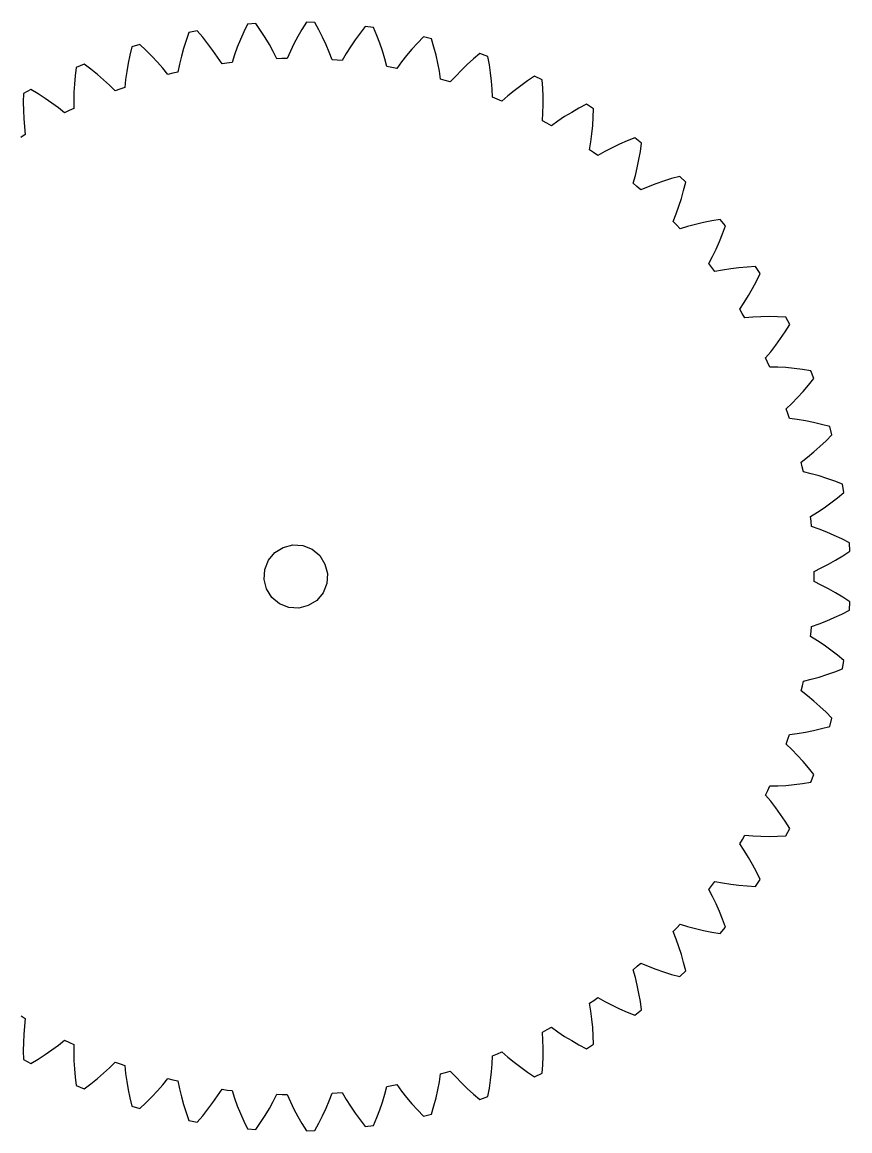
# Model space of a CAD drawing. Header units: metres. Extents: x -46 to 215, y -87 to 87.
# Drawn here: x 84.4 to 214.8, y -87.4 to 87.4 of the extents above; entities that cross this region are included whole.
import ezdxf

# ---------------------------------------------------------------- set-up
doc = ezdxf.new("R2010")
doc.units = ezdxf.units.M

msp = doc.modelspace()

# ---------------------------------------------------------------- linework, layer by layer
for p, q in [((129.146, 87.3602), (128.448, 86.2247)), ((130.472, 87.3249), (129.146, 87.3602)), ((110.642, 85.7377), (110.2, 84.4803)), ((111.946, 85.9835), (110.642, 85.7377)), ((112.816, 84.9735), (111.946, 85.9835)), ((119.277, 85.8388), (118.748, 84.6346)), ((119.851, 87.0421), (119.277, 85.8388)), ((121.173, 87.1479), (119.851, 87.0421)), ((121.931, 86.0512), (121.173, 87.1479)), ((122.645, 84.9465), (121.931, 86.0512)), ((128.448, 86.2247), (127.793, 85.0836)), ((131.109, 86.1539), (130.472, 87.3249)), ((131.702, 84.9796), (131.109, 86.1539)), ((137.607, 85.6337), (136.836, 84.5686)), ((138.422, 86.6886), (137.607, 85.6337)), ((139.737, 86.5125), (138.422, 86.6886)), ((140.246, 85.2804), (139.737, 86.5125)), ((110.2, 84.4803), (109.801, 83.2267)), ((113.643, 83.951), (112.816, 84.9735)), ((114.427, 82.9166), (113.643, 83.951)), ((118.748, 84.6346), (118.264, 83.4305)), ((123.314, 83.8347), (122.645, 84.9465)), ((127.184, 83.9378), (126.622, 82.7879)), ((127.793, 85.0836), (127.184, 83.9378)), ((132.249, 83.8029), (131.702, 84.9796)), ((136.836, 84.5686), (136.108, 83.494)), ((140.71, 84.0498), (140.246, 85.2804)), ((141.13, 82.8216), (140.71, 84.0498)), ((146.652, 84.0724), (145.772, 83.0955)), ((147.575, 85.0347), (146.652, 84.0724)), ((148.864, 84.7198), (147.575, 85.0347)), ((149.238, 83.4407), (148.864, 84.7198)), ((101.318, 82.1645), (101.055, 80.8757)), ((101.624, 83.4619), (101.318, 82.1645)), ((102.894, 83.8448), (101.624, 83.4619)), ((103.866, 82.933), (102.894, 83.8448)), ((104.798, 82.0043), (103.866, 82.933)), ((109.801, 83.2267), (109.448, 81.9779)), ((115.165, 81.8709), (114.427, 82.9166)), ((117.827, 82.2273), (117.438, 81.0261)), ((118.264, 83.4305), (117.827, 82.2273)), ((123.937, 82.7164), (123.314, 83.8347)), ((124.512, 81.5924), (123.937, 82.7164)), ((126.622, 82.7879), (126.107, 81.6349)), ((132.75, 82.6247), (132.249, 83.8029)), ((133.202, 81.4459), (132.75, 82.6247)), ((135.426, 82.4105), (134.792, 81.3186)), ((136.108, 83.494), (135.426, 82.4105)), ((141.502, 81.5968), (141.13, 82.8216)), ((145.772, 83.0955), (144.934, 82.1042)), ((149.569, 82.1676), (149.238, 83.4407)), ((149.856, 80.9018), (149.569, 82.1676)), ((156.5, 82.4173), (155.48, 81.5586)), ((157.748, 81.9673), (156.5, 82.4173)), ((94.1213, 80.7562), (92.8991, 80.2404)), ((95.185, 79.9529), (94.1213, 80.7562)), ((101.055, 80.8757), (100.836, 79.5965)), ((105.687, 81.0591), (104.798, 82.0043)), ((106.533, 80.0978), (105.687, 81.0591)), ((109.141, 80.7351), (108.882, 79.4993)), ((109.448, 81.9779), (109.141, 80.7351)), ((115.856, 80.8144), (115.165, 81.8709)), ((116.623, 80.9207), (115.856, 80.8144)), ((117.438, 81.0261), (116.623, 80.9207)), ((125.286, 81.6167), (124.512, 81.5924)), ((126.107, 81.6349), (125.286, 81.6167)), ((133.973, 81.3879), (133.202, 81.4459)), ((134.792, 81.3186), (133.973, 81.3879)), ((141.827, 80.3767), (141.502, 81.5968)), ((142.588, 80.2369), (141.827, 80.3767)), ((144.141, 81.0993), (143.394, 80.0811)), ((144.934, 82.1042), (144.141, 81.0993)), ((150.096, 79.6444), (149.856, 80.9018)), ((154.501, 80.6807), (153.562, 79.7842)), ((155.48, 81.5586), (154.501, 80.6807)), ((157.984, 80.6555), (157.748, 81.9673)), ((158.178, 79.3545), (157.984, 80.6555)), ((92.7325, 78.9179), (92.6081, 77.6084)), ((92.8991, 80.2404), (92.7325, 78.9179)), ((96.21, 79.1285), (95.185, 79.9529)), ((97.1946, 78.2831), (96.21, 79.1285)), ((100.836, 79.5965), (100.663, 78.328)), ((107.332, 79.1207), (106.533, 80.0978)), ((108.083, 79.3079), (107.332, 79.1207)), ((108.882, 79.4993), (108.083, 79.3079)), ((143.394, 80.0811), (142.588, 80.2369)), ((150.289, 78.3967), (150.096, 79.6444)), ((152.667, 78.8693), (151.816, 77.9361)), ((153.562, 79.7842), (152.667, 78.8693)), ((158.328, 78.0654), (158.178, 79.3545)), ((165.096, 78.8661), (163.991, 78.1206)), ((166.289, 78.286), (165.096, 78.8661)), ((92.6081, 77.6084), (92.5268, 76.3131)), ((98.1375, 77.4171), (97.1946, 78.2831)), ((99.0364, 76.5306), (98.1375, 77.4171)), ((100.537, 77.0718), (99.7628, 76.7965)), ((100.663, 78.328), (100.537, 77.0718)), ((151.031, 78.1769), (150.289, 78.3967)), ((151.816, 77.9361), (151.031, 78.1769)), ((158.434, 76.7896), (158.328, 78.0654)), ((162.923, 77.3519), (161.895, 76.5602)), ((163.991, 78.1206), (162.923, 77.3519)), ((166.385, 76.9565), (166.289, 78.286)), ((166.439, 75.6423), (166.385, 76.9565)), ((84.5659, 76.1097), (84.5409, 74.777)), ((85.7264, 76.7525), (84.5659, 76.1097)), ((86.8695, 76.0669), (85.7264, 76.7525)), ((87.9763, 75.3561), (86.8695, 76.0669)), ((89.0452, 74.6202), (87.9763, 75.3561)), ((92.5268, 76.3131), (92.4895, 75.0335)), ((99.7628, 76.7965), (99.0364, 76.5306)), ((158.493, 75.5284), (158.434, 76.7896)), ((159.207, 75.231), (158.493, 75.5284)), ((159.963, 74.9081), (159.207, 75.231)), ((160.907, 75.7456), (159.963, 74.9081)), ((161.895, 76.5602), (160.907, 75.7456)), ((166.451, 74.3445), (166.439, 75.6423)), ((84.5409, 74.777), (84.5564, 73.4617)), ((84.5564, 73.4617), (84.6133, 72.1652)), ((90.0748, 73.8593), (89.0452, 74.6202)), ((91.0629, 73.0733), (90.0748, 73.8593)), ((91.7569, 73.4149), (91.0629, 73.0733)), ((92.4976, 73.771), (91.7569, 73.4149)), ((92.4895, 75.0335), (92.4976, 73.771)), ((166.421, 73.0647), (166.451, 74.3445)), ((172.088, 73.7975), (170.945, 73.1466)), ((173.266, 74.4214), (172.088, 73.7975)), ((174.39, 73.7177), (173.266, 74.4214)), ((174.344, 72.3855), (174.39, 73.7177)), ((84.6133, 72.1652), (84.7122, 70.8889)), ((166.345, 71.8044), (166.421, 73.0647)), ((167.024, 71.4328), (166.345, 71.8044)), ((168.769, 71.7637), (167.741, 71.0314)), ((169.838, 72.4687), (168.769, 71.7637)), ((170.945, 73.1466), (169.838, 72.4687)), ((174.259, 71.073), (174.344, 72.3855)), ((84.7122, 70.8889), (84.8544, 69.6343)), ((167.741, 71.0314), (167.024, 71.4328)), ((174.133, 69.7813), (174.259, 71.073)), ((84.8544, 69.6343), (84.1558, 69.2015)), ((173.758, 67.2668), (173.966, 68.512)), ((173.966, 68.512), (174.133, 69.7813)), ((179.679, 68.6383), (178.473, 68.1126)), ((180.917, 69.1334), (179.679, 68.6383)), ((181.96, 68.3142), (180.917, 69.1334)), ((181.773, 66.9944), (181.96, 68.3142)), ((174.393, 66.8252), (173.758, 67.2668)), ((175.063, 66.3499), (174.393, 66.8252)), ((176.163, 66.9687), (175.063, 66.3499)), ((177.301, 67.5561), (176.163, 66.9687)), ((178.473, 68.1126), (177.301, 67.5561)), ((181.548, 65.6984), (181.773, 66.9944)), ((181.286, 64.4274), (181.548, 65.6984)), ((180.645, 61.9671), (180.985, 63.183)), ((180.985, 63.183), (181.286, 64.4274)), ((187.962, 63.0621), (186.679, 62.7014)), ((188.913, 62.1366), (187.962, 63.0621)), ((181.23, 61.4605), (180.645, 61.9671)), ((181.846, 60.9165), (181.23, 61.4605)), ((183.006, 61.4149), (181.846, 60.9165)), ((184.199, 61.878), (183.006, 61.4149)), ((185.424, 62.3068), (184.199, 61.878)), ((186.679, 62.7014), (185.424, 62.3068)), ((188.586, 60.8442), (188.913, 62.1366)), ((187.829, 58.3435), (188.225, 59.5794)), ((188.225, 59.5794), (188.586, 60.8442)), ((187.398, 57.1382), (187.829, 58.3435)), ((186.931, 55.9652), (187.398, 57.1382)), ((187.458, 55.3994), (186.931, 55.9652)), ((193.009, 56.054), (191.719, 55.795)), ((194.323, 56.2763), (193.009, 56.054)), ((195.17, 55.255), (194.323, 56.2763)), ((188.013, 54.793), (187.458, 55.3994)), ((189.219, 55.1652), (188.013, 54.793)), ((190.455, 55.4989), (189.219, 55.1652)), ((191.719, 55.795), (190.455, 55.4989)), ((194.708, 54.0047), (195.17, 55.255)), ((193.689, 51.5985), (194.214, 52.7853)), ((194.214, 52.7853), (194.708, 54.0047)), ((193.132, 50.4459), (193.689, 51.5985)), ((192.543, 49.3293), (193.132, 50.4459)), ((193.007, 48.7105), (192.543, 49.3293)), ((193.494, 48.0487), (193.007, 48.7105)), ((194.733, 48.2905), (193.494, 48.0487)), ((195.998, 48.491), (194.733, 48.2905)), ((197.286, 48.6511), (195.998, 48.491)), ((198.596, 48.7715), (197.286, 48.6511)), ((199.926, 48.8528), (198.596, 48.7715)), ((200.659, 47.7474), (199.926, 48.8528)), ((200.067, 46.5532), (200.659, 47.7474)), ((199.447, 45.3932), (200.067, 46.5532)), ((198.122, 43.182), (198.799, 44.269)), ((198.799, 44.269), (199.447, 45.3932)), ((197.418, 42.1344), (198.122, 43.182)), ((197.814, 41.4698), (197.418, 42.1344)), ((198.228, 40.7599), (197.814, 41.4698)), ((199.485, 40.8687), (198.228, 40.7599)), ((200.764, 40.9336), (199.485, 40.8687)), ((202.062, 40.9559), (200.764, 40.9336)), ((203.377, 40.9364), (202.062, 40.9559)), ((204.708, 40.8759), (203.377, 40.9364)), ((205.32, 39.6987), (204.708, 40.8759)), ((203.864, 37.4868), (204.604, 38.5742)), ((204.604, 38.5742), (205.32, 39.6987)), ((203.1, 36.4378), (203.864, 37.4868)), ((201.5, 34.4621), (202.312, 35.4289)), ((202.312, 35.4289), (203.1, 36.4378)), ((201.823, 33.7592), (201.5, 34.4621)), ((202.159, 33.0093), (201.823, 33.7592)), ((203.422, 32.9837), (202.159, 33.0093)), ((204.7, 32.9124), (203.422, 32.9837)), ((205.992, 32.7967), (204.7, 32.9124)), ((207.298, 32.6375), (205.992, 32.7967)), ((208.616, 32.4357), (207.298, 32.6375)), ((209.099, 31.2002), (208.616, 32.4357)), ((207.416, 29.1556), (208.268, 30.1582)), ((208.268, 30.1582), (209.099, 31.2002)), ((205.654, 27.2744), (206.545, 28.1938)), ((206.545, 28.1938), (207.416, 29.1556)), ((204.744, 26.3993), (205.654, 27.2744)), ((204.99, 25.6661), (204.744, 26.3993)), ((205.245, 24.8847), (204.99, 25.6661)), ((206.497, 24.7251), (205.245, 24.8847)), ((207.761, 24.5183), (206.497, 24.7251)), ((209.034, 24.2658), (207.761, 24.5183)), ((210.315, 23.9688), (209.034, 24.2658)), ((211.604, 23.6281), (210.315, 23.9688)), ((211.953, 22.3483), (211.604, 23.6281)), ((210.062, 20.4941), (211.015, 21.4005)), ((211.015, 21.4005), (211.953, 22.3483)), ((208.11, 18.8108), (209.094, 19.6303)), ((209.094, 19.6303), (210.062, 20.4941)), ((207.112, 18.0375), (208.11, 18.8108)), ((207.279, 17.2822), (207.112, 18.0375)), ((207.449, 16.4782), (207.279, 17.2822)), ((208.678, 16.1863), (207.449, 16.4782)), ((209.912, 15.8464), (208.678, 16.1863)), ((211.151, 15.4601), (209.912, 15.8464)), ((212.394, 15.0285), (211.151, 15.4601)), ((213.639, 14.5528), (212.394, 15.0285)), ((213.85, 13.2431), (213.639, 14.5528)), ((211.773, 11.6004), (212.817, 12.4003)), ((212.817, 12.4003), (213.85, 13.2431)), ((209.653, 10.1341), (210.718, 10.8444)), ((210.718, 10.8444), (211.773, 11.6004)), ((208.578, 9.47121), (209.653, 10.1341)), ((208.664, 8.70245), (208.578, 9.47121)), ((208.748, 7.88492), (208.664, 8.70245)), ((209.938, 7.46417), (208.748, 7.88492)), ((211.129, 6.995), (209.938, 7.46417)), ((212.32, 6.47914), (211.129, 6.995)), ((213.51, 5.91794), (212.32, 6.47914)), ((214.698, 5.31256), (213.51, 5.91794)), ((214.768, 3.98784), (214.698, 5.31256)), ((123.189, 2.56122), (124.191, 3.76285)), ((124.191, 3.76285), (125.514, 4.59613)), ((125.514, 4.59613), (127.031, 4.97952)), ((127.031, 4.97952), (128.592, 4.87547)), ((128.592, 4.87547), (130.044, 4.29419)), ((130.044, 4.29419), (131.246, 3.29256)), ((213.652, 3.25966), (214.768, 3.98784)), ((122.608, 1.10889), (123.189, 2.56122)), ((131.246, 3.29256), (132.079, 1.96861)), ((132.079, 1.96861), (132.463, 0.45198)), ((210.265, 1.34256), (211.399, 1.93568)), ((211.399, 1.93568), (212.528, 2.5752)), ((212.528, 2.5752), (213.652, 3.25966)), ((122.504, -0.45198), (122.608, 1.10889)), ((132.463, 0.45198), (132.359, -1.10889)), ((209.126, 0.79765), (210.265, 1.34256)), ((209.129, 0.02412), (209.126, 0.79765)), ((209.126, -0.79765), (209.129, 0.02412)), ((122.887, -1.96861), (122.504, -0.45198)), ((132.359, -1.10889), (131.777, -2.56122)), ((210.265, -1.34256), (209.126, -0.79765)), ((211.399, -1.93568), (210.265, -1.34256)), ((123.72, -3.29256), (122.887, -1.96861)), ((124.922, -4.29419), (123.72, -3.29256)), ((131.777, -2.56122), (130.776, -3.76285)), ((212.528, -2.5752), (211.399, -1.93568)), ((213.652, -3.25966), (212.528, -2.5752)), ((214.768, -3.98784), (213.652, -3.25966)), ((126.374, -4.87547), (124.922, -4.29419)), ((127.935, -4.97952), (126.374, -4.87547)), ((129.452, -4.59613), (127.935, -4.97952)), ((130.776, -3.76285), (129.452, -4.59613)), ((214.698, -5.31256), (214.768, -3.98784)), ((211.129, -6.995), (212.32, -6.47914)), ((212.32, -6.47914), (213.51, -5.91794)), ((213.51, -5.91794), (214.698, -5.31256)), ((208.578, -9.47121), (208.669, -8.65445)), ((208.669, -8.65445), (208.748, -7.88492)), ((208.748, -7.88492), (209.938, -7.46417)), ((209.938, -7.46417), (211.129, -6.995)), ((209.653, -10.1341), (208.578, -9.47121)), ((210.718, -10.8444), (209.653, -10.1341)), ((211.773, -11.6004), (210.718, -10.8444)), ((212.817, -12.4003), (211.773, -11.6004)), ((213.85, -13.2431), (212.817, -12.4003)), ((213.639, -14.5528), (213.85, -13.2431)), ((209.912, -15.8464), (211.151, -15.4601)), ((211.151, -15.4601), (212.394, -15.0285)), ((212.394, -15.0285), (213.639, -14.5528)), ((207.112, -18.0375), (207.29, -17.235)), ((207.29, -17.235), (207.449, -16.4782)), ((207.449, -16.4782), (208.678, -16.1863)), ((208.678, -16.1863), (209.912, -15.8464)), ((208.11, -18.8108), (207.112, -18.0375)), ((209.094, -19.6303), (208.11, -18.8108)), ((210.062, -20.4941), (209.094, -19.6303)), ((211.015, -21.4005), (210.062, -20.4941)), ((211.953, -22.3483), (211.015, -21.4005)), ((211.604, -23.6281), (211.953, -22.3483)), ((207.761, -24.5183), (209.034, -24.2658)), ((209.034, -24.2658), (210.315, -23.9688)), ((210.315, -23.9688), (211.604, -23.6281)), ((204.744, -26.3993), (205.005, -25.6203)), ((205.005, -25.6203), (205.245, -24.8847)), ((205.245, -24.8847), (206.497, -24.7251)), ((206.497, -24.7251), (207.761, -24.5183)), ((205.654, -27.2744), (204.744, -26.3993)), ((206.545, -28.1938), (205.654, -27.2744)), ((207.416, -29.1556), (206.545, -28.1938)), ((208.268, -30.1582), (207.416, -29.1556)), ((209.099, -31.2002), (208.268, -30.1582)), ((208.616, -32.4357), (209.099, -31.2002)), ((201.843, -33.7152), (202.159, -33.0093)), ((202.159, -33.0093), (203.422, -32.9837)), ((203.422, -32.9837), (204.7, -32.9124)), ((204.7, -32.9124), (205.992, -32.7967)), ((205.992, -32.7967), (207.298, -32.6375)), ((207.298, -32.6375), (208.616, -32.4357)), ((201.5, -34.4621), (201.843, -33.7152)), ((202.312, -35.4289), (201.5, -34.4621)), ((203.1, -36.4378), (202.312, -35.4289)), ((203.864, -37.4868), (203.1, -36.4378)), ((204.604, -38.5742), (203.864, -37.4868)), ((205.32, -39.6987), (204.604, -38.5742)), ((204.708, -40.8759), (205.32, -39.6987)), ((197.418, -42.1344), (197.838, -41.4282)), ((197.838, -41.4282), (198.228, -40.7599)), ((198.228, -40.7599), (199.485, -40.8687)), ((199.485, -40.8687), (200.764, -40.9336)), ((200.764, -40.9336), (202.062, -40.9559)), ((202.062, -40.9559), (203.377, -40.9364)), ((203.377, -40.9364), (204.708, -40.8759)), ((198.122, -43.182), (197.418, -42.1344)), ((198.799, -44.269), (198.122, -43.182)), ((199.447, -45.3932), (198.799, -44.269)), ((200.067, -46.5532), (199.447, -45.3932)), ((200.659, -47.7474), (200.067, -46.5532)), ((192.543, -49.3293), (193.036, -48.6718)), ((193.036, -48.6718), (193.494, -48.0487)), ((193.494, -48.0487), (194.733, -48.2905)), ((194.733, -48.2905), (195.998, -48.491)), ((195.998, -48.491), (197.286, -48.6511)), ((197.286, -48.6511), (198.596, -48.7715)), ((198.596, -48.7715), (199.926, -48.8528)), ((199.926, -48.8528), (200.659, -47.7474)), ((193.132, -50.4459), (192.543, -49.3293)), ((193.689, -51.5985), (193.132, -50.4459)), ((194.214, -52.7853), (193.689, -51.5985)), ((194.708, -54.0047), (194.214, -52.7853)), ((195.17, -55.255), (194.708, -54.0047)), ((186.931, -55.9652), (187.491, -55.3639)), ((187.491, -55.3639), (188.013, -54.793)), ((188.013, -54.793), (189.219, -55.1652)), ((189.219, -55.1652), (190.455, -55.4989)), ((190.455, -55.4989), (191.719, -55.795)), ((191.719, -55.795), (193.009, -56.054)), ((194.323, -56.2763), (195.17, -55.255)), ((187.398, -57.1382), (186.931, -55.9652)), ((187.829, -58.3435), (187.398, -57.1382)), ((193.009, -56.054), (194.323, -56.2763)), ((188.225, -59.5794), (187.829, -58.3435)), ((181.266, -61.4287), (181.846, -60.9165)), ((181.846, -60.9165), (183.006, -61.4149)), ((188.586, -60.8442), (188.225, -59.5794)), ((188.913, -62.1366), (188.586, -60.8442)), ((180.645, -61.9671), (181.266, -61.4287)), ((180.985, -63.183), (180.645, -61.9671)), ((183.006, -61.4149), (184.199, -61.878)), ((184.199, -61.878), (185.424, -62.3068)), ((185.424, -62.3068), (186.679, -62.7014)), ((186.679, -62.7014), (187.962, -63.0621)), ((187.962, -63.0621), (188.913, -62.1366)), ((181.286, -64.4274), (180.985, -63.183)), ((181.548, -65.6984), (181.286, -64.4274)), ((174.432, -66.7975), (175.063, -66.3499)), ((175.063, -66.3499), (176.163, -66.9687)), ((181.773, -66.9944), (181.548, -65.6984)), ((173.758, -67.2668), (174.432, -66.7975)), ((173.966, -68.512), (173.758, -67.2668)), ((176.163, -66.9687), (177.301, -67.5561)), ((177.301, -67.5561), (178.473, -68.1126)), ((178.473, -68.1126), (179.679, -68.6383)), ((181.96, -68.3142), (181.773, -66.9944)), ((84.1967, -69.2271), (84.8544, -69.6343)), ((84.8544, -69.6343), (84.7122, -70.8889)), ((174.133, -69.7813), (173.966, -68.512)), ((174.259, -71.073), (174.133, -69.7813)), ((179.679, -68.6383), (180.917, -69.1334)), ((180.917, -69.1334), (181.96, -68.3142)), ((84.7122, -70.8889), (84.6133, -72.1652)), ((166.345, -71.8044), (167.066, -71.4094)), ((167.066, -71.4094), (167.741, -71.0314)), ((167.741, -71.0314), (168.769, -71.7637)), ((174.344, -72.3855), (174.259, -71.073)), ((84.6133, -72.1652), (84.5564, -73.4617)), ((90.0748, -73.8593), (91.0629, -73.0733)), ((91.0629, -73.0733), (91.8003, -73.436)), ((166.421, -73.0647), (166.345, -71.8044)), ((166.451, -74.3445), (166.421, -73.0647)), ((168.769, -71.7637), (169.838, -72.4687)), ((169.838, -72.4687), (170.945, -73.1466)), ((170.945, -73.1466), (172.088, -73.7975)), ((174.39, -73.7177), (174.344, -72.3855)), ((84.5564, -73.4617), (84.5409, -74.777)), ((84.5409, -74.777), (84.5659, -76.1097)), ((87.9763, -75.3561), (89.0452, -74.6202)), ((89.0452, -74.6202), (90.0748, -73.8593)), ((91.8003, -73.436), (92.4976, -73.771)), ((92.4976, -73.771), (92.4895, -75.0335)), ((92.4895, -75.0335), (92.5268, -76.3131)), ((159.251, -75.2123), (159.963, -74.9081)), ((159.963, -74.9081), (160.907, -75.7456)), ((166.439, -75.6423), (166.451, -74.3445)), ((172.088, -73.7975), (173.266, -74.4214)), ((173.266, -74.4214), (174.39, -73.7177)), ((84.5659, -76.1097), (85.7264, -76.7525)), ((85.7264, -76.7525), (86.8695, -76.0669)), ((86.8695, -76.0669), (87.9763, -75.3561)), ((92.5268, -76.3131), (92.6081, -77.6084)), ((98.1375, -77.4171), (99.0364, -76.5306)), ((99.0364, -76.5306), (99.8082, -76.8128)), ((99.8082, -76.8128), (100.537, -77.0718)), ((158.328, -78.0654), (158.434, -76.7896)), ((158.434, -76.7896), (158.493, -75.5284)), ((158.493, -75.5284), (159.251, -75.2123)), ((160.907, -75.7456), (161.895, -76.5602)), ((161.895, -76.5602), (162.923, -77.3519)), ((166.385, -76.9565), (166.439, -75.6423)), ((92.6081, -77.6084), (92.7325, -78.9179)), ((96.21, -79.1285), (97.1946, -78.2831)), ((97.1946, -78.2831), (98.1375, -77.4171)), ((100.537, -77.0718), (100.663, -78.328)), ((100.663, -78.328), (100.836, -79.5965)), ((150.096, -79.6444), (150.289, -78.3967)), ((150.289, -78.3967), (151.077, -78.1629)), ((151.077, -78.1629), (151.816, -77.9361)), ((151.816, -77.9361), (152.667, -78.8693)), ((158.178, -79.3545), (158.328, -78.0654)), ((162.923, -77.3519), (163.991, -78.1206)), ((163.991, -78.1206), (165.096, -78.8661)), ((165.096, -78.8661), (166.289, -78.286)), ((166.289, -78.286), (166.385, -76.9565)), ((92.7325, -78.9179), (92.8991, -80.2404)), ((92.8991, -80.2404), (94.1213, -80.7562)), ((94.1213, -80.7562), (95.185, -79.9529)), ((95.185, -79.9529), (96.21, -79.1285)), ((100.836, -79.5965), (101.055, -80.8757)), ((105.687, -81.0591), (106.533, -80.0978)), ((106.533, -80.0978), (107.332, -79.1207)), ((107.332, -79.1207), (108.13, -79.3193)), ((108.13, -79.3193), (108.882, -79.4993)), ((108.882, -79.4993), (109.141, -80.7351)), ((141.827, -80.3767), (142.635, -80.228)), ((142.635, -80.228), (143.394, -80.0811)), ((143.394, -80.0811), (144.141, -81.0993)), ((149.856, -80.9018), (150.096, -79.6444)), ((152.667, -78.8693), (153.562, -79.7842)), ((153.562, -79.7842), (154.501, -80.6807)), ((157.984, -80.6555), (158.178, -79.3545)), ((101.055, -80.8757), (101.318, -82.1645)), ((103.866, -82.933), (104.798, -82.0043)), ((104.798, -82.0043), (105.687, -81.0591)), ((109.141, -80.7351), (109.448, -81.9779)), ((109.448, -81.9779), (109.801, -83.2267)), ((114.427, -82.9166), (115.165, -81.8709)), ((115.165, -81.8709), (115.856, -80.8144)), ((115.856, -80.8144), (116.67, -80.9271)), ((116.67, -80.9271), (117.438, -81.0261)), ((117.438, -81.0261), (117.827, -82.2273)), ((123.937, -82.7164), (124.512, -81.5924)), ((124.512, -81.5924), (125.334, -81.618)), ((125.334, -81.618), (126.107, -81.6349)), ((126.107, -81.6349), (126.622, -82.7879)), ((132.75, -82.6247), (133.202, -81.4459)), ((133.202, -81.4459), (134.021, -81.384)), ((134.021, -81.384), (134.792, -81.3186)), ((134.792, -81.3186), (135.426, -82.4105)), ((141.13, -82.8216), (141.502, -81.5968)), ((141.502, -81.5968), (141.827, -80.3767)), ((144.141, -81.0993), (144.934, -82.1042)), ((144.934, -82.1042), (145.772, -83.0955)), ((149.569, -82.1676), (149.856, -80.9018)), ((154.501, -80.6807), (155.48, -81.5586)), ((155.48, -81.5586), (156.5, -82.4173)), ((156.5, -82.4173), (157.748, -81.9673)), ((157.748, -81.9673), (157.984, -80.6555)), ((101.318, -82.1645), (101.624, -83.4619)), ((101.624, -83.4619), (102.894, -83.8448)), ((102.894, -83.8448), (103.866, -82.933)), ((109.801, -83.2267), (110.2, -84.4803)), ((113.643, -83.951), (114.427, -82.9166)), ((117.827, -82.2273), (118.264, -83.4305)), ((118.264, -83.4305), (118.748, -84.6346)), ((122.645, -84.9465), (123.314, -83.8347)), ((123.314, -83.8347), (123.937, -82.7164)), ((126.622, -82.7879), (127.184, -83.9378)), ((131.702, -84.9796), (132.249, -83.8029)), ((132.249, -83.8029), (132.75, -82.6247)), ((135.426, -82.4105), (136.108, -83.494)), ((136.108, -83.494), (136.836, -84.5686)), ((140.71, -84.0498), (141.13, -82.8216)), ((145.772, -83.0955), (146.652, -84.0724)), ((148.864, -84.7198), (149.238, -83.4407)), ((149.238, -83.4407), (149.569, -82.1676)), ((110.2, -84.4803), (110.642, -85.7377)), ((111.946, -85.9835), (112.816, -84.9735)), ((112.816, -84.9735), (113.643, -83.951)), ((118.748, -84.6346), (119.277, -85.8388)), ((121.931, -86.0512), (122.645, -84.9465)), ((127.184, -83.9378), (127.793, -85.0836)), ((127.793, -85.0836), (128.448, -86.2247)), ((131.109, -86.1539), (131.702, -84.9796)), ((136.836, -84.5686), (137.607, -85.6337)), ((139.737, -86.5125), (140.246, -85.2804)), ((140.246, -85.2804), (140.71, -84.0498)), ((146.652, -84.0724), (147.575, -85.0347)), ((147.575, -85.0347), (148.864, -84.7198)), ((110.642, -85.7377), (111.946, -85.9835)), ((119.277, -85.8388), (119.851, -87.0421)), ((119.851, -87.0421), (121.173, -87.1479)), ((121.173, -87.1479), (121.931, -86.0512)), ((128.448, -86.2247), (129.146, -87.3602)), ((129.146, -87.3602), (130.472, -87.3249)), ((130.472, -87.3249), (131.109, -86.1539)), ((137.607, -85.6337), (138.422, -86.6886)), ((138.422, -86.6886), (139.737, -86.5125))]:
    msp.add_line(p, q)

doc.saveas('drawing.dxf')
